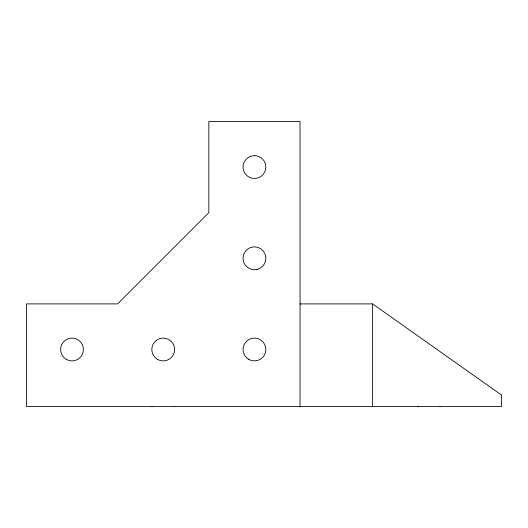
<?xml version="1.0" encoding="UTF-8"?>
<svg xmlns="http://www.w3.org/2000/svg" width="528" height="528" viewBox="0 0 528 528"><rect width="100%" height="100%" fill="white"/><g stroke="black" fill="none" stroke-linecap="round" stroke-linejoin="round"><path stroke-width="0.79" d="M300.043 406.507L300.043 121.46L208.831 121.46L208.831 212.678L117.612 303.89L26.4 303.89L26.4 406.507L501.6 406.54L501.6 395.135L372.61 303.904L300.056 303.897L300.571 303.897M372.603 406.52L372.61 303.904M151.82 406.507L152.209 406.507M174.233 406.514L174.623 406.507M417.635 406.527L418.024 406.527M440.055 406.534L440.438 406.534M254.595 155.668L251.638 156.017A11.405 11.405 0 0 0 245.599 174.273A11.405 11.405 0 0 0 264.7 172.029A11.405 11.405 0 0 0 254.595 155.668M257.024 269.386L254.067 269.683A11.405 11.405 0 0 1 244.266 253.13A11.405 11.405 0 0 1 263.406 251.242A11.405 11.405 0 0 1 257.024 269.386M157.522 359.37A11.405 11.405 0 0 0 174.623 349.496A11.405 11.405 0 0 0 157.522 339.623A11.405 11.405 0 0 0 157.522 359.37M66.304 359.37A11.405 11.405 0 0 0 83.411 349.496A11.405 11.405 0 0 0 66.304 339.623A11.405 11.405 0 0 0 66.304 359.37M248.734 359.37A11.405 11.405 0 0 0 265.835 349.496A11.405 11.405 0 0 0 248.734 339.623A11.405 11.405 0 0 0 248.734 359.37"/></g></svg>
